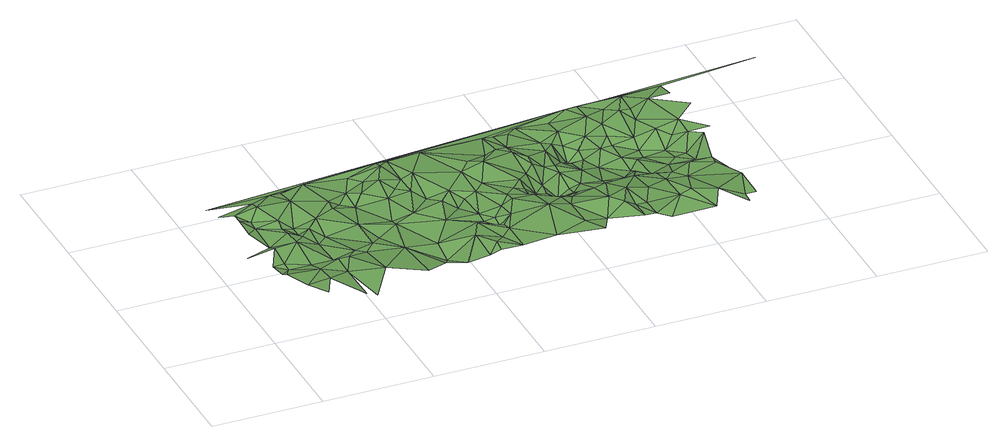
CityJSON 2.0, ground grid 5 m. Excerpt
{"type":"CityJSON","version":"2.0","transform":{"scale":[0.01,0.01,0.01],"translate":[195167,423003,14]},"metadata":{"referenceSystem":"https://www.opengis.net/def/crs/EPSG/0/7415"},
"CityObjects":{
"plantcover1":{"type":"PlantCover","attributes":{"3df_class":"Forest","bgt_fysiekvoorkomen":"groenvoorziening","bgt_status":"bestaand","identificatienamespace":"NL.IMGeo","begroeidterreindeeloptalud":"true","relatievehoogteligging":0,"aantal_punten":0},"geometry":[{"type":"MultiSurface","lod":"1","boundaries":[[[0,1,2]],[[0,3,1]],[[2,4,5]],[[4,6,7]],[[8,3,0]],[[0,2,5]],[[8,9,3]],[[4,7,5]],[[10,11,9]],[[8,0,12]],[[12,0,5]],[[13,10,14]],[[9,8,15]],[[16,13,14]],[[9,15,10]],[[8,12,15]],[[5,7,17]],[[16,18,19]],[[17,7,20]],[[16,14,18]],[[21,19,22]],[[10,23,14]],[[12,5,24]],[[10,15,23]],[[19,18,25]],[[24,5,17]],[[18,14,26]],[[15,12,27]],[[22,19,25]],[[14,23,28]],[[12,24,27]],[[26,14,28]],[[18,26,25]],[[29,30,22]],[[31,23,15]],[[17,32,24]],[[28,23,33]],[[15,27,34]],[[17,35,36]],[[31,15,34]],[[33,23,31]],[[24,32,27]],[[26,28,37]],[[37,28,33]],[[36,32,17]],[[22,25,29]],[[38,33,31]],[[39,25,26]],[[38,31,34]],[[27,32,40]],[[38,37,33]],[[34,27,40]],[[26,37,39]],[[34,41,38]],[[39,29,25]],[[37,38,42]],[[34,40,41]],[[36,43,32]],[[40,32,43]],[[37,42,39]],[[38,41,42]],[[29,39,44]],[[45,41,40]],[[45,40,43]],[[41,46,42]],[[47,43,36]],[[39,42,48]],[[49,44,39]],[[41,45,46]],[[50,47,36]],[[45,43,47]],[[42,46,51]],[[42,51,48]],[[49,39,48]],[[52,46,45]],[[52,45,47]],[[50,53,47]],[[51,54,48]],[[51,46,55]],[[56,29,44]],[[57,49,48]],[[51,55,54]],[[52,58,46]],[[58,52,47]],[[48,54,57]],[[47,53,59]],[[46,60,55]],[[44,49,56]],[[55,57,54]],[[60,46,58]],[[61,49,57]],[[47,62,58]],[[62,47,59]],[[59,53,63]],[[57,55,64]],[[55,60,65]],[[65,64,55]],[[64,66,57]],[[67,60,58]],[[61,57,66]],[[49,61,56]],[[68,59,63]],[[69,58,62]],[[62,59,68]],[[65,60,67]],[[70,66,64]],[[65,70,64]],[[71,30,29]],[[69,67,58]],[[63,72,68]],[[61,66,73]],[[70,65,74]],[[65,67,75]],[[66,70,73]],[[76,62,68]],[[76,69,62]],[[75,74,65]],[[68,72,77]],[[77,72,78]],[[56,61,73]],[[70,74,79]],[[80,75,67]],[[67,69,81]],[[70,79,73]],[[74,75,79]],[[82,68,77]],[[67,81,80]],[[77,78,83]],[[76,68,82]],[[82,77,83]],[[84,79,75]],[[56,73,85]],[[73,79,85]],[[75,80,84]],[[86,69,76]],[[87,81,69]],[[84,85,79]],[[87,69,88]],[[88,69,86]],[[89,76,82]],[[89,82,83]],[[90,80,81]],[[80,90,84]],[[91,76,89]],[[86,76,92]],[[81,87,90]],[[92,76,91]],[[84,93,85]],[[88,86,94]],[[88,95,87]],[[89,83,96]],[[95,90,87]],[[94,86,92]],[[91,89,97]],[[92,91,97]],[[84,90,98]],[[71,29,56]],[[94,92,97]],[[99,88,94]],[[88,100,95]],[[100,90,95]],[[98,93,84]],[[100,88,99]],[[99,94,97]],[[90,100,98]],[[101,56,85]],[[97,89,102]],[[89,96,102]],[[99,97,103]],[[100,99,104]],[[100,105,98]],[[104,99,103]],[[104,105,100]],[[97,102,103]],[[98,106,93]],[[85,93,101]],[[105,107,98]],[[108,105,104]],[[102,96,109]],[[110,104,103]],[[98,107,106]],[[110,103,102]],[[106,111,93]],[[109,96,112]],[[113,108,104]],[[113,104,110]],[[108,114,105]],[[114,107,105]],[[111,106,107]],[[115,102,109]],[[113,116,108]],[[110,102,117]],[[116,114,108]],[[93,111,101]],[[102,115,117]],[[118,116,113]],[[119,113,110]],[[120,107,114]],[[112,121,109]],[[118,114,116]],[[115,109,121]],[[122,111,107]],[[119,110,117]],[[118,113,119]],[[120,114,118]],[[107,120,123]],[[107,123,122]],[[124,117,115]],[[125,118,119]],[[118,126,120]],[[127,119,117]],[[111,122,101]],[[118,125,126]],[[128,115,121]],[[127,117,124]],[[115,128,124]],[[101,71,56]],[[125,119,129]],[[130,120,126]],[[127,129,119]],[[130,123,120]],[[131,122,123]],[[132,30,71]],[[131,101,122]],[[125,133,126]],[[129,133,125]],[[134,127,124]],[[135,131,123]],[[134,129,127]],[[123,130,135]],[[128,121,136]],[[130,126,137]],[[131,138,101]],[[139,133,129]],[[140,124,128]],[[134,124,140]],[[121,141,136]],[[134,139,129]],[[126,133,142]],[[130,137,135]],[[143,133,139]],[[126,142,137]],[[131,144,138]],[[139,134,140]],[[131,135,145]],[[142,133,143]],[[140,128,146]],[[135,137,145]],[[147,128,136]],[[143,139,148]],[[139,140,148]],[[131,149,144]],[[150,136,141]],[[137,142,151]],[[142,143,148]],[[138,144,152]],[[147,146,128]],[[131,145,149]],[[146,148,140]],[[137,151,145]],[[147,136,150]],[[153,150,141]],[[152,144,149]],[[151,142,154]],[[153,155,150]],[[148,154,142]],[[147,150,155]],[[145,151,156]],[[148,146,157]],[[138,71,101]],[[156,151,154]],[[145,158,149]],[[145,156,158]],[[148,157,154]],[[159,147,155]],[[146,147,160]],[[152,149,161]],[[162,157,146]],[[154,163,156]],[[164,155,153]],[[165,164,153]],[[71,138,152]],[[156,166,158]],[[149,158,161]],[[163,166,156]],[[162,146,160]],[[160,147,159]],[[154,167,163]],[[166,168,158]],[[159,155,164]],[[152,161,169]],[[170,154,157]],[[158,168,161]],[[167,166,163]],[[154,170,167]],[[157,162,171]],[[166,172,168]],[[172,166,167]],[[171,170,157]],[[173,164,165]],[[171,162,160]],[[71,152,169]],[[161,168,174]],[[160,159,175]],[[132,176,30]],[[168,172,174]],[[159,164,175]],[[172,167,177]],[[171,160,178]],[[177,167,170]],[[169,161,179]],[[170,171,180]],[[181,175,164]],[[182,160,175]],[[174,172,177]],[[173,181,164]],[[183,178,160]],[[161,174,179]],[[178,180,171]],[[183,160,182]],[[184,170,180]],[[177,170,184]],[[180,178,183]],[[71,169,179]],[[182,175,185]],[[186,175,181]],[[187,181,173]],[[188,174,177]],[[185,183,182]],[[180,183,189]],[[185,175,186]],[[184,180,189]],[[190,177,184]],[[191,179,174]],[[186,181,187]],[[174,188,191]],[[188,177,190]],[[71,179,192]],[[193,183,185]],[[193,189,183]],[[194,184,189]],[[190,184,195]],[[185,186,196]],[[188,190,197]],[[195,184,194]],[[192,179,198]],[[198,179,191]],[[197,191,188]],[[194,189,193]],[[193,185,196]],[[187,199,200]],[[197,190,195]],[[201,186,187]],[[202,191,197]],[[201,187,200]],[[198,191,202]],[[193,203,194]],[[204,196,186]],[[194,205,195]],[[196,206,193]],[[192,198,207]],[[203,193,206]],[[205,194,203]],[[201,204,186]],[[197,195,208]],[[201,200,209]],[[202,197,210]],[[132,71,192]],[[196,211,206]],[[195,205,208]],[[204,211,196]],[[198,202,207]],[[197,208,210]],[[206,212,203]],[[205,203,212]],[[202,210,213]],[[207,202,213]],[[204,201,214]],[[214,211,204]],[[205,215,208]],[[205,212,216]],[[206,217,212]],[[211,217,206]],[[205,216,215]],[[210,208,218]],[[213,210,219]],[[192,207,132]],[[207,213,219]],[[215,218,208]],[[212,217,216]],[[219,210,218]],[[216,218,215]],[[216,220,218]],[[132,207,219]],[[221,219,218]],[[219,222,132]]]}]}
},
"vertices":[
[227,378,133],[177,328,151],[177,278,180],[177,428,132],[227,178,173],[327,278,170],[277,78,183],[327,178,183],[227,428,134],[227,528,153],[227,578,128],[127,578,100],[327,378,133],[177,678,149],[227,728,135],[327,528,161],[177,778,159],[427,228,162],[227,778,138],[177,828,155],[427,28,166],[127,878,132],[277,878,161],[327,628,149],[427,328,165],[277,828,173],[327,728,153],[427,378,134],[327,678,140],[377,928,150],[79,899,165],[377,578,148],[477,328,167],[377,628,126],[427,528,124],[477,28,147],[577,178,173],[377,678,126],[427,628,144],[427,828,167],[527,378,156],[477,578,120],[477,678,154],[577,378,136],[427,928,146],[627,428,140],[627,578,144],[727,328,149],[577,778,155],[527,928,167],[727,78,178],[577,728,151],[677,478,123],[827,128,162],[627,778,127],[677,728,130],[877,978,155],[677,828,143],[777,528,139],[877,228,106],[777,578,123],[727,928,146],[877,328,133],[927,128,139],[727,778,159],[827,728,138],[777,878,146],[877,578,140],[1027,278,164],[977,478,137],[827,828,171],[1777,1078,143],[1027,128,153],[877,928,172],[877,778,144],[927,728,149],[1077,378,157],[1077,178,178],[1077,128,166],[927,828,150],[977,678,127],[1027,628,133],[1127,228,160],[1177,128,163],[977,828,170],[927,978,153],[1127,428,123],[1077,578,113],[1127,478,130],[1177,278,162],[1077,678,144],[1177,328,150],[1177,378,118],[1077,978,161],[1177,428,128],[1127,628,118],[1327,128,176],[1227,378,161],[1177,778,154],[1227,478,145],[1177,628,143],[1377,1028,126],[1377,328,202],[1277,478,169],[1277,528,161],[1227,678,144],[1227,828,163],[1277,778,180],[1327,578,151],[1477,178,182],[1377,478,165],[1327,878,140],[1527,78,189],[1377,528,137],[1377,628,152],[1477,328,177],[1377,578,135],[1477,428,156],[1427,578,99],[1477,528,99],[1427,678,139],[1577,178,168],[1377,878,158],[1427,828,162],[1527,428,147],[1477,578,88],[1477,628,99],[1527,478,123],[1627,278,206],[1527,528,70],[1477,728,147],[1427,878,156],[2227,1128,120],[1527,578,52],[1577,478,129],[1477,778,155],[1677,228,200],[1527,728,120],[1427,1028,123],[1577,528,98],[1627,428,162],[1727,128,177],[1577,678,109],[1577,578,87],[1477,978,150],[1577,828,129],[1677,428,176],[1727,328,198],[1627,578,101],[1577,878,141],[1727,228,172],[1577,728,117],[1527,1028,138],[1777,128,174],[1677,678,98],[1777,228,168],[1627,778,89],[1727,578,89],[1627,878,123],[1827,328,175],[1827,478,148],[1677,928,145],[1777,528,107],[1677,778,72],[1927,228,170],[1827,78,173],[1677,828,43],[1727,778,77],[1677,878,102],[1677,1028,128],[1777,728,57],[1827,578,81],[1727,828,96],[2027,78,175],[1777,878,124],[1927,378,163],[2677,1178,120],[1827,828,81],[1877,578,100],[1827,978,152],[1877,628,73],[1977,228,187],[1927,478,135],[1927,528,102],[1877,728,83],[1977,428,155],[2027,378,152],[2077,178,195],[1877,878,102],[1927,678,87],[1877,828,84],[1877,928,133],[1827,1078,145],[2027,578,95],[1977,728,57],[1977,778,64],[2077,478,151],[1977,828,98],[1927,1028,134],[2177,78,164],[2177,128,168],[2227,278,175],[1977,978,146],[2077,628,91],[2177,428,156],[2077,728,68],[2127,528,124],[2027,1078,144],[2077,828,117],[2227,128,169],[2027,928,117],[2177,478,152],[2127,628,98],[2027,978,141],[2227,378,136],[2127,778,103],[2177,728,136],[2227,678,146],[2177,828,140],[2127,1028,139],[2277,728,137],[2277,928,137],[2227,1028,142]
]}
